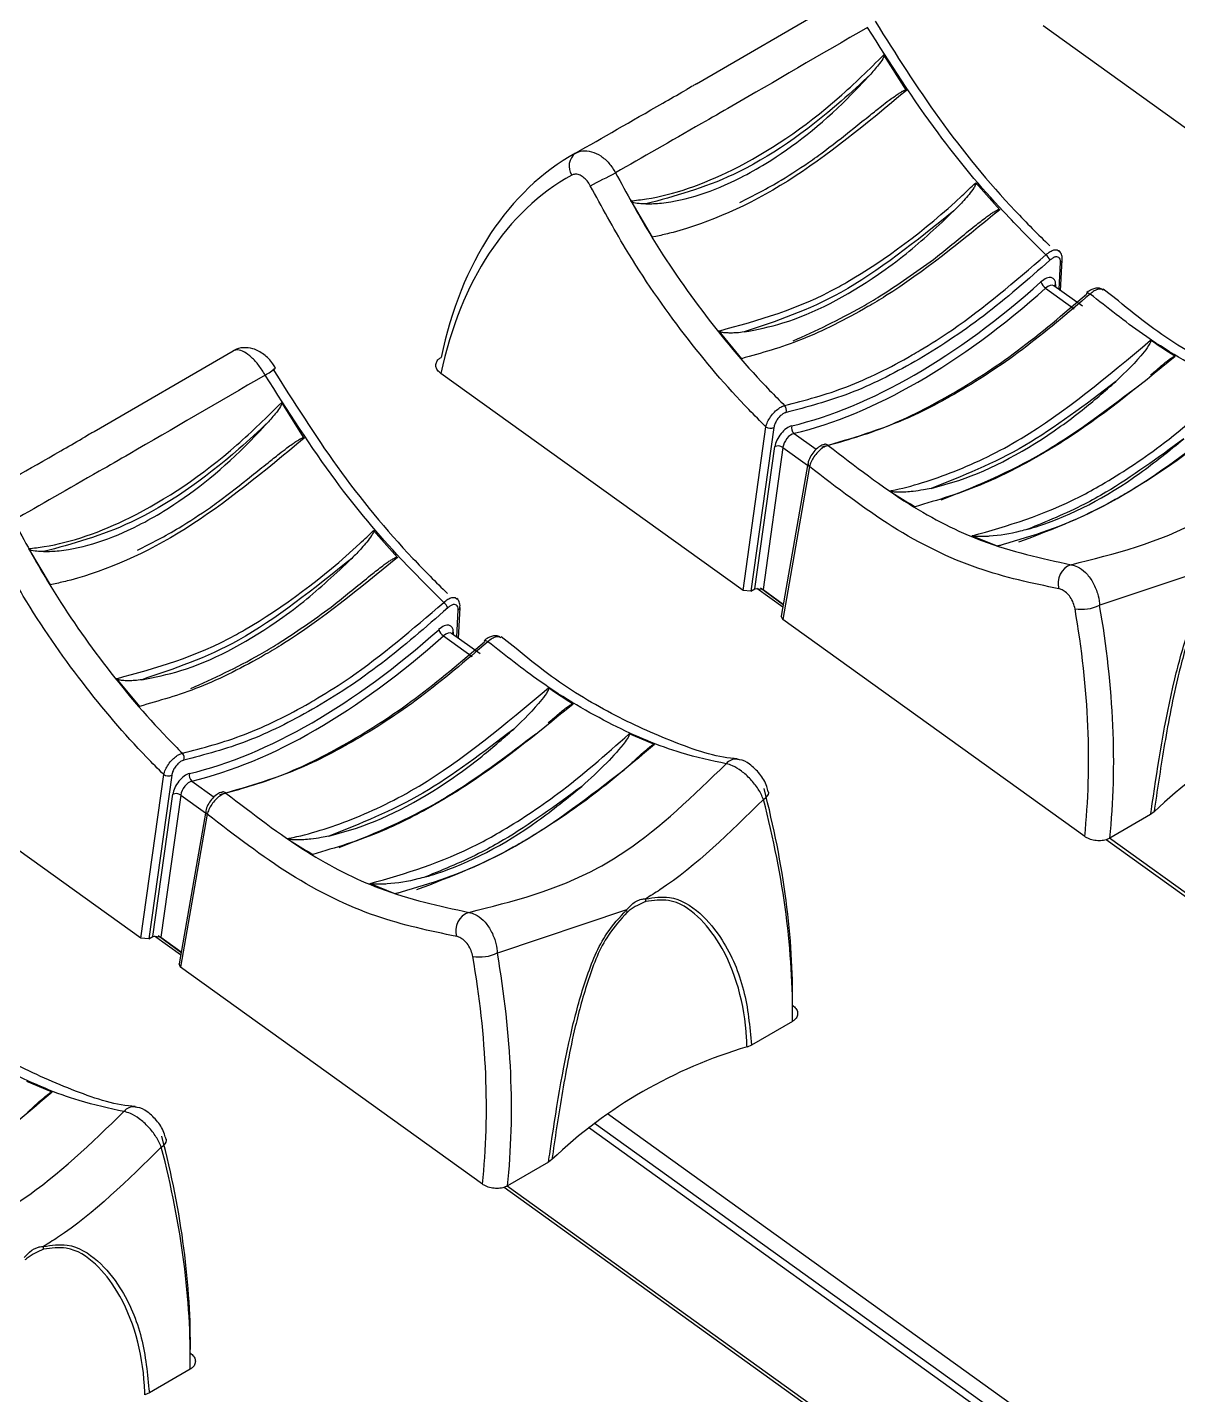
# Model space of a CAD drawing. Header units: inches. Extents: x 1.2 to 43.4, y 1.7 to 28.6.
# Drawn here: x 7.161 to 8.092, y 12.327 to 13.432 of the extents above; entities that cross this region are included whole.
import ezdxf

# ---------------------------------------------------------------- set-up
doc = ezdxf.new("R2010")
doc.units = ezdxf.units.IN
doc.header["$MEASUREMENT"] = 0

msp = doc.modelspace()

# ---------------------------------------------------------------- linework, layer by layer
for p, q in [((7.7026, 13.3866), (7.8151, 13.452)), ((8.2274, 13.258), (7.9831, 13.4336)), ((7.8725, 13.3814), (7.8543, 13.4102)), ((7.948, 13.2849), (7.9285, 13.3066)), ((7.6495, 13.292), (7.6669, 13.2627)), ((7.996, 13.2203), (7.9971, 13.2425)), ((7.9972, 13.2194), (7.9985, 13.2445)), ((7.9851, 13.2215), (8.0083, 13.2048)), ((8.0149, 13.2068), (7.9917, 13.2234)), ((7.9918, 13.2233), (7.9917, 13.2234)), ((7.993, 13.2243), (7.993, 13.2225)), ((8.0439, 13.2111), (8.0317, 13.2207)), ((7.7208, 13.1868), (7.7392, 13.1644)), ((7.2155, 13.1054), (7.328, 13.1708)), ((7.7403, 12.9768), (7.496, 13.1524)), ((7.3854, 13.1002), (7.3672, 13.129)), ((7.7403, 12.9768), (7.7589, 13.1093)), ((7.7653, 13.1087), (7.7467, 12.9763)), ((7.7816, 13.104), (7.7996, 13.0911)), ((7.75, 12.9782), (7.7661, 13.0933)), ((7.7726, 13.0927), (7.7565, 12.9778)), ((7.7726, 13.0927), (7.7926, 13.0783)), ((7.7928, 13.0796), (7.7712, 12.9561)), ((7.7941, 13.0771), (7.7725, 12.9536)), ((7.4609, 13.0037), (7.4414, 13.0254)), ((7.9258, 13.0211), (7.9464, 13.0128)), ((7.1624, 13.0108), (7.1798, 12.9815)), ((8.1332, 12.9998), (8.0288, 12.965)), ((7.7467, 12.9763), (7.7403, 12.9768)), ((7.7467, 12.9763), (7.75, 12.9782)), ((7.7565, 12.9778), (7.75, 12.9782)), ((7.7514, 12.9787), (7.7725, 12.9636)), ((7.7728, 12.9654), (7.7544, 12.9787)), ((7.7565, 12.9778), (7.7729, 12.9659)), ((7.5089, 12.9391), (7.51, 12.9613)), ((7.5101, 12.9382), (7.5114, 12.9633)), ((7.7725, 12.9536), (7.7712, 12.9561)), ((8.0167, 12.7779), (7.7725, 12.9536)), ((7.498, 12.9403), (7.5212, 12.9236)), ((7.5277, 12.9256), (7.5046, 12.9422)), ((7.5047, 12.9421), (7.5046, 12.9422)), ((7.5059, 12.9431), (7.5058, 12.9413)), ((7.5568, 12.9299), (7.5446, 12.9395)), ((7.2336, 12.9056), (7.2521, 12.8832)), ((7.2532, 12.6956), (7.0089, 12.8712)), ((7.6687, 12.8525), (7.6482, 12.8609)), ((7.2532, 12.6956), (7.2717, 12.8281)), ((7.2782, 12.8275), (7.2596, 12.6951)), ((7.2945, 12.8228), (7.3125, 12.8099)), ((7.2629, 12.697), (7.279, 12.8121)), ((7.2855, 12.8115), (7.2693, 12.6966)), ((7.2855, 12.8115), (7.3055, 12.7971)), ((7.761, 12.8141), (7.7609, 12.8144)), ((7.3057, 12.7984), (7.2841, 12.6749)), ((7.307, 12.7959), (7.2854, 12.6724)), ((8.07, 12.7957), (8.0369, 12.7766)), ((8.0728, 12.7978), (8.07, 12.7957)), ((8.0341, 12.7755), (9.1014, 12.008)), ((9.1035, 12.0093), (8.0367, 12.7765)), ((7.4386, 12.7399), (7.4593, 12.7316)), ((7.6461, 12.7186), (7.5416, 12.6837)), ((7.2596, 12.6951), (7.2629, 12.697)), ((7.2693, 12.6966), (7.2629, 12.697)), ((7.2643, 12.6975), (7.2854, 12.6824)), ((7.2857, 12.6842), (7.2673, 12.6975)), ((7.2693, 12.6966), (7.2858, 12.6847)), ((7.2596, 12.6951), (7.2532, 12.6956)), ((7.2854, 12.6724), (7.2841, 12.6749)), ((7.5296, 12.4967), (7.2854, 12.6724)), ((7.7803, 12.6284), (7.7472, 12.6093)), ((7.7472, 12.6093), (7.7436, 12.6077)), ((7.1816, 12.5713), (7.1611, 12.5797)), ((8.7065, 11.7801), (7.6306, 12.5537)), ((8.6893, 11.7701), (7.6152, 12.5425)), ((8.6948, 11.7733), (7.62, 12.5462)), ((7.2739, 12.5329), (7.2738, 12.5332)), ((7.5829, 12.5145), (7.5498, 12.4954)), ((7.5857, 12.5166), (7.5829, 12.5145)), ((7.547, 12.4943), (8.6142, 11.7268)), ((8.6164, 11.7281), (7.5495, 12.4952)), ((7.2931, 12.3472), (7.2601, 12.3281)), ((7.2601, 12.3281), (7.2565, 12.3265))]:
    msp.add_line(p, q)
at = {"flags": 128}
for points in [[(8.0184, 13.2176), (8.0185, 13.2177), (8.0188, 13.2178), (8.0192, 13.2177), (8.0198, 13.2175), (8.0204, 13.2172), (8.0211, 13.2167)], [(7.5312, 12.9364), (7.5313, 12.9365), (7.5317, 12.9366), (7.5321, 12.9365), (7.5327, 12.9363), (7.5333, 12.936), (7.534, 12.9355)], [(7.7569, 12.808), (7.7586, 12.8093), (7.7599, 12.8106), (7.7608, 12.812), (7.7611, 12.8132), (7.761, 12.8141)], [(7.2698, 12.5268), (7.2715, 12.5281), (7.2728, 12.5294), (7.2737, 12.5307), (7.274, 12.532), (7.2739, 12.5329)]]:
    msp.add_lwpolyline(points, dxfattribs=at)
for centre, radius, start, end in [((7.6127, 13.3202), 0.0131, 127.1668, 213.8883), ((7.0182, 14.4888), 1.3272, 296.8105, 297.8), ((7.9787, 13.2402), 0.0106, 21.5835, 51.6566), ((7.9959, 13.2448), 0.00263, 298.5234, 353.1202), ((7.991, 13.23), 0.0103, 199.6599, 235.2382), ((7.9946, 13.2217), 0.00302, 120.5272, 150.5291), ((8.0192, 13.217), 0.00101, 142.0905, 203.2804), ((7.3342, 13.1892), 0.0428, 297.3175, 310.9886), ((7.7697, 13.1227), 0.00575, 341.6482, 41.8132), ((7.7626, 13.1149), 0.00675, 236.3064, 293.6462), ((7.7852, 13.1084), 0.0057, 162.5359, 231.1742), ((7.7688, 13.0871), 0.00675, 56.3066, 113.6516), ((7.8069, 13.0921), 0.00314, 46.5092, 100.3875), ((7.7955, 13.0794), 0.00267, 175.7154, 239.2937), ((8.0108, 12.9829), 0.0157, 108.7588, 197.2773), ((7.4916, 12.959), 0.0106, 21.576, 51.6642), ((7.5087, 12.9636), 0.00263, 298.5256, 353.1226), ((8.0143, 12.9947), 0.033, 260.5486, 295.8397), ((7.5039, 12.9488), 0.0103, 199.6572, 235.2448), ((7.5075, 12.9405), 0.00302, 120.527, 150.5249), ((7.532, 12.9358), 0.00101, 142.0959, 203.2944), ((8.3399, 12.5175), 0.3872, 106.3816, 133.613), ((7.2826, 12.8415), 0.00575, 341.6509, 41.8188), ((7.7346, 12.8305), 0.0101, 83.9847, 141.2641), ((7.2981, 12.8272), 0.0057, 162.5411, 231.169), ((7.2755, 12.8337), 0.00675, 236.3078, 293.6448), ((7.2817, 12.8059), 0.00675, 56.3043, 113.6516), ((7.3198, 12.8109), 0.00314, 46.5172, 100.386), ((7.3084, 12.7982), 0.00267, 175.7083, 239.3098), ((7.6265, 12.7115), 0.0208, 14.6753, 20.0197), ((7.6387, 12.7267), 0.0229, 356.7383, 2.2283), ((7.5236, 12.7017), 0.0157, 108.7592, 197.2776), ((7.5272, 12.7135), 0.033, 260.5487, 295.8391), ((7.8528, 12.2363), 0.3872, 106.3816, 133.6131), ((7.2475, 12.5493), 0.0101, 83.9836, 141.2653), ((7.1514, 12.4455), 0.0231, 356.7528, 2.194)]:
    msp.add_arc(centre, radius, start, end)
for centre, major_axis, ratio, start_param, end_param in [((7.8367, 12.8982), (-0.2278, 0.4346), 0.609477, 0.015514, 0.635757), ((7.8266, 12.893), (-0.2206, 0.4222), 0.610422, 0.01635, 0.636592), ((7.9135, 13.5117), (0.2683, 0.3841), 0.513883, 3.664852, 4.283029), ((7.9833, 13.2181), (0.0079, 0.0113), 0.513883, 5.597097, 7.424621), ((7.9167, 13.5095), (0.2709, 0.3878), 0.513775, 3.664923, 4.2831), ((7.9865, 13.2158), (0.00521, 0.00757), 0.519406, 6.272431, 7.420905), ((7.7758, 13.0983), (0.0079, 0.0113), 0.513883, 0.52326, 2.350784), ((7.779, 13.0961), (0.00521, 0.00757), 0.519406, 0.519543, 2.347068), ((7.5861, 13.0598), (-0.2821, 0.5398), 0.610422, 3.882904, 4.230235), ((7.5962, 13.0651), (-0.2893, 0.5523), 0.609678, 3.882247, 4.229577), ((7.4264, 13.2305), (0.2683, 0.3841), 0.513883, 3.664852, 4.283029), ((7.4296, 13.2282), (0.2709, 0.3878), 0.513775, 3.664923, 4.2831), ((7.4961, 12.9369), (0.0079, 0.0113), 0.513883, 5.597097, 7.424621), ((7.4994, 12.9346), (0.00521, 0.00757), 0.519406, 6.272431, 7.420905), ((7.2887, 12.8171), (0.0079, 0.0113), 0.513883, 0.52326, 2.350784), ((7.2919, 12.8149), (0.00521, 0.00757), 0.519406, 0.519543, 2.347068), ((7.3419, 12.9183), (-0.3312, 0.5282), 0.54393, 3.83737, 4.1847), ((7.3521, 12.9247), (-0.324, 0.5157), 0.54313, 3.836956, 4.184286), ((7.099, 12.7786), (-0.2821, 0.5398), 0.610422, 3.882904, 4.230235), ((7.1091, 12.7839), (-0.2893, 0.5523), 0.609678, 3.882247, 4.229577), ((6.865, 12.6435), (-0.324, 0.5157), 0.54313, 3.836956, 4.184286), ((6.8548, 12.6371), (-0.3312, 0.5282), 0.54393, 3.83737, 4.1847)]:
    msp.add_ellipse(centre, major_axis=major_axis, ratio=ratio, start_param=start_param, end_param=end_param)
for points, knots in [([(7.8472, 13.4373), (7.864, 13.4106), (7.8983, 13.3562), (7.9477, 13.2961), (7.979, 13.265), (7.9884, 13.2557)], [0, 0, 0, 0, 0.402745, 0.820825, 1, 1, 1, 1]), ([(7.841, 13.4324), (7.803, 13.4103), (7.7555, 13.3826), (7.6877, 13.3436), (7.6591, 13.3273), (7.6372, 13.3148)], [0, 0, 0, 0, 0.481828, 0.603062, 1, 1, 1, 1]), ([(7.9853, 13.2485), (7.9738, 13.26), (7.9434, 13.2901), (7.8929, 13.3505), (7.8594, 13.4034), (7.841, 13.4324)], [0, 0, 0, 0, 0.215853, 0.569407, 1, 1, 1, 1]), ([(7.6495, 13.292), (7.6537, 13.2925), (7.6795, 13.2955), (7.7357, 13.315), (7.8027, 13.3597), (7.8423, 13.3984), (7.8543, 13.4102)], [0, 0, 0, 0, 0.066937, 0.41117, 0.821319, 1, 1, 1, 1]), ([(7.8543, 13.4102), (7.8543, 13.4101), (7.8544, 13.4099), (7.8543, 13.4092), (7.8534, 13.4068), (7.8498, 13.4017), (7.846, 13.3974), (7.8436, 13.3945)], [0, 0, 0, 0, 0.013155, 0.033549, 0.099388, 0.407963, 1, 1, 1, 1]), ([(7.8436, 13.3945), (7.8357, 13.3872), (7.7997, 13.3535), (7.7358, 13.3094), (7.685, 13.2958), (7.6618, 13.2896)], [0, 0, 0, 0, 0.1321519, 0.602042, 1, 1, 1, 1]), ([(7.6618, 13.2896), (7.6659, 13.2897), (7.6895, 13.2908), (7.7229, 13.3018), (7.774, 13.3305), (7.8104, 13.3591), (7.8373, 13.3879), (7.8436, 13.3945)], [0, 0, 0, 0, 0.076489, 0.432336, 0.539721, 0.893344, 1, 1, 1, 1]), ([(7.8725, 13.3814), (7.8404, 13.3547), (7.7757, 13.3012), (7.7104, 13.2734), (7.6761, 13.2646), (7.6706, 13.2635), (7.6669, 13.2627)], [0, 0, 0, 0, 0.452311, 0.909807, 0.94102, 1, 1, 1, 1]), ([(7.7026, 13.3866), (7.7017, 13.3862), (7.6997, 13.385), (7.6962, 13.383), (7.6937, 13.3815), (7.693, 13.3811)], [0, 0, 0, 0, 0.350004, 0.834642, 1, 1, 1, 1]), ([(7.7966, 13.3253), (7.7988, 13.3269), (7.8098, 13.335), (7.8253, 13.3471), (7.8417, 13.3603), (7.8513, 13.3679), (7.8578, 13.373), (7.8623, 13.3762), (7.8654, 13.3784), (7.8675, 13.3797), (7.869, 13.3806), (7.87, 13.3811), (7.8708, 13.3814), (7.8714, 13.3816), (7.8718, 13.3816), (7.8722, 13.3816), (7.8724, 13.3815), (7.8725, 13.3815), (7.8725, 13.3814), (7.8725, 13.3814)], [0, 0, 0, 0, 0.091005, 0.45554, 0.633538, 0.753181, 0.833287, 0.886893, 0.922831, 0.947015, 0.963373, 0.974518, 0.982191, 0.987543, 0.99325, 0.99559, 0.997954, 0.999545, 1, 1, 1, 1]), ([(7.6048, 13.3306), (7.6269, 13.3433), (7.6537, 13.3586), (7.6871, 13.3778), (7.693, 13.3811)], [0, 0, 0, 0, 0.824175, 1, 1, 1, 1]), ([(7.6048, 13.3306), (7.6066, 13.3314), (7.6105, 13.333), (7.6178, 13.3323), (7.6253, 13.3288), (7.6322, 13.3228), (7.6355, 13.3175), (7.6372, 13.3148)], [0, 0, 0, 0, 0.178683, 0.389456, 0.593993, 0.796184, 1, 1, 1, 1]), ([(7.7377, 13.2907), (7.7488, 13.2964), (7.7682, 13.3062), (7.7881, 13.3196), (7.7966, 13.3253)], [0, 0, 0, 0, 0.575003, 1, 1, 1, 1]), ([(7.6168, 13.3043), (7.616, 13.3056), (7.6144, 13.3083), (7.6111, 13.3114), (7.6077, 13.3133), (7.6044, 13.3139), (7.6026, 13.3132), (7.6018, 13.3129)], [0, 0, 0, 0, 0.200876, 0.401617, 0.606568, 0.819277, 1, 1, 1, 1]), ([(7.7589, 13.1093), (7.7542, 13.1139), (7.7313, 13.1368), (7.6917, 13.1834), (7.649, 13.2451), (7.6261, 13.2872), (7.6168, 13.3043)], [0, 0, 0, 0, 0.085075, 0.420489, 0.765632, 1, 1, 1, 1]), ([(7.6372, 13.3148), (7.6462, 13.2982), (7.6681, 13.258), (7.7096, 13.1979), (7.7476, 13.153), (7.7699, 13.1306), (7.774, 13.1265)], [0, 0, 0, 0, 0.23639, 0.574702, 0.922827, 1, 1, 1, 1]), ([(7.7208, 13.1868), (7.7526, 13.1955), (7.7865, 13.2048), (7.8532, 13.2428), (7.8912, 13.271), (7.9249, 13.3032), (7.9285, 13.3066)], [0, 0, 0, 0, 0.473155, 0.5038142, 0.9463701, 1, 1, 1, 1]), ([(7.9285, 13.3066), (7.9286, 13.3066), (7.9286, 13.3064), (7.9287, 13.306), (7.9283, 13.3046), (7.9253, 13.2997), (7.9193, 13.2926), (7.9136, 13.2867), (7.9109, 13.284)], [0, 0, 0, 0, 0.007118, 0.017078, 0.044407, 0.156034, 0.599107, 1, 1, 1, 1]), ([(7.6618, 13.2896), (7.6599, 13.2896), (7.6562, 13.2898), (7.6523, 13.2901), (7.65, 13.2915), (7.6497, 13.2917), (7.6496, 13.2919), (7.6495, 13.292)], [0, 0, 0, 0, 0.465911, 0.933703, 0.960487, 0.987523, 1, 1, 1, 1]), ([(7.948, 13.2849), (7.9171, 13.2596), (7.8813, 13.2303), (7.8278, 13.1984), (7.7876, 13.178), (7.7551, 13.1689), (7.7392, 13.1644)], [0, 0, 0, 0, 0.428705, 0.496172, 0.752971, 1, 1, 1, 1]), ([(7.9109, 13.284), (7.8802, 13.2594), (7.8227, 13.2133), (7.7671, 13.1947), (7.7412, 13.186)], [0, 0, 0, 0, 0.533598, 1, 1, 1, 1]), ([(7.7412, 13.186), (7.7515, 13.188), (7.7858, 13.1948), (7.8314, 13.2188), (7.878, 13.2531), (7.8981, 13.2719), (7.9109, 13.284)], [0, 0, 0, 0, 0.194223, 0.641952, 0.771291, 1, 1, 1, 1]), ([(7.8944, 13.2446), (7.8966, 13.2464), (7.9076, 13.2552), (7.9217, 13.267), (7.9351, 13.2775), (7.9401, 13.2811), (7.9425, 13.2827), (7.9441, 13.2837), (7.9453, 13.2843), (7.9461, 13.2847), (7.9468, 13.285), (7.9473, 13.2851), (7.9477, 13.2851), (7.9479, 13.285), (7.948, 13.2849), (7.948, 13.2849)], [0, 0, 0, 0, 0.129538, 0.648394, 0.820157, 0.877623, 0.916415, 0.942711, 0.960629, 0.972933, 0.981482, 0.990422, 0.994076, 0.997775, 1, 1, 1, 1]), ([(7.774, 13.1265), (7.7905, 13.1308), (7.8237, 13.1395), (7.8614, 13.1582), (7.89, 13.175), (7.9264, 13.1979), (7.9602, 13.2269), (7.9853, 13.2485)], [0, 0, 0, 0, 0.248411, 0.496821, 0.527006, 0.647844, 1, 1, 1, 1]), ([(7.9853, 13.2485), (7.9865, 13.2494), (7.9887, 13.2513), (7.9919, 13.2525), (7.9945, 13.2527), (7.9955, 13.2519), (7.9959, 13.2515)], [0, 0, 0, 0, 0.2671691, 0.5342238, 0.8009543, 1, 1, 1, 1]), ([(7.9984, 13.2445), (7.9984, 13.2447), (7.9987, 13.2462), (7.998, 13.2487), (7.9969, 13.251), (7.996, 13.2516), (7.9959, 13.2516)], [0, 0, 0, 0, 0.065468, 0.570663, 0.989145, 1, 1, 1, 1]), ([(7.9959, 13.2515), (7.9961, 13.2514), (7.9963, 13.2513), (7.9964, 13.251), (7.9964, 13.2509)], [0, 0, 0, 0, 0.725078, 1, 1, 1, 1]), ([(7.9886, 13.2441), (7.9708, 13.2285), (7.9347, 13.1969), (7.8799, 13.1611), (7.8256, 13.134), (7.7921, 13.1253), (7.7751, 13.1209)], [0, 0, 0, 0, 0.247956, 0.503297, 0.748099, 1, 1, 1, 1]), ([(7.7808, 13.1788), (7.7992, 13.1872), (7.8224, 13.1977), (7.8606, 13.2207), (7.8799, 13.2344), (7.8944, 13.2446)], [0, 0, 0, 0, 0.499887, 0.626784, 1, 1, 1, 1]), ([(7.9971, 13.2425), (7.9971, 13.243), (7.9971, 13.2443), (7.9964, 13.2458), (7.9951, 13.2468), (7.9931, 13.2469), (7.9909, 13.246), (7.9894, 13.2447), (7.9886, 13.2441)], [0, 0, 0, 0, 0.108563, 0.292197, 0.471511, 0.647888, 0.823948, 1, 1, 1, 1]), ([(7.8041, 13.093), (7.8205, 13.0975), (7.8536, 13.1066), (7.9071, 13.1335), (7.9628, 13.1693), (7.9996, 13.2007), (8.0182, 13.2166)], [0, 0, 0, 0, 0.243757, 0.494258, 0.743516, 1, 1, 1, 1]), ([(8.0211, 13.2167), (8.0029, 13.2012), (7.9665, 13.1701), (7.9273, 13.1448), (7.8984, 13.1285), (7.8631, 13.1101), (7.8321, 13.1011), (7.8091, 13.0943)], [0, 0, 0, 0, 0.252922, 0.505843, 0.535964, 0.656537, 1, 1, 1, 1]), ([(8.0316, 13.2199), (8.0315, 13.2199), (8.0308, 13.2208), (8.0286, 13.2215), (8.0255, 13.2216), (8.0221, 13.2204), (8.0197, 13.219), (8.0184, 13.2177), (8.0184, 13.2176)], [0, 0, 0, 0, 0.020737, 0.241938, 0.44471, 0.678763, 0.982536, 1, 1, 1, 1]), ([(8.0313, 13.2201), (8.0306, 13.2204), (8.0292, 13.221), (8.0262, 13.2202), (8.0233, 13.2186), (8.0216, 13.2172), (8.0211, 13.2167)], [0, 0, 0, 0, 0.272879, 0.566379, 0.859061, 1, 1, 1, 1]), ([(8.2139, 13.118), (8.2018, 13.1205), (8.1721, 13.1269), (8.1215, 13.1482), (8.0686, 13.1792), (8.0351, 13.2056), (8.0211, 13.2167)], [0, 0, 0, 0, 0.196948, 0.486122, 0.783685, 1, 1, 1, 1]), ([(8.2228, 13.1219), (8.222, 13.122), (8.2061, 13.1231), (8.1718, 13.1346), (8.1212, 13.1574), (8.078, 13.1833), (8.0524, 13.2042), (8.0439, 13.2111)], [0, 0, 0, 0, 0.016398, 0.30019, 0.579936, 0.861127, 1, 1, 1, 1]), ([(7.7412, 13.186), (7.7392, 13.1857), (7.7357, 13.1853), (7.7312, 13.1851), (7.7279, 13.1852), (7.7257, 13.1853), (7.7241, 13.1855), (7.7231, 13.1857), (7.7223, 13.186), (7.7217, 13.1862), (7.7213, 13.1864), (7.721, 13.1866), (7.7208, 13.1867), (7.7208, 13.1868), (7.7208, 13.1868)], [0, 0, 0, 0, 0.298505, 0.528194, 0.683025, 0.787322, 0.857599, 0.905033, 0.937181, 0.959118, 0.981433, 0.990201, 0.996887, 1, 1, 1, 1]), ([(7.3538, 13.1512), (7.3522, 13.1539), (7.3488, 13.1592), (7.3428, 13.1657), (7.3369, 13.1701), (7.3316, 13.172), (7.3291, 13.1712), (7.328, 13.1708)], [0, 0, 0, 0, 0.203816, 0.406007, 0.610544, 0.821317, 1, 1, 1, 1]), ([(7.3621, 13.1568), (7.3614, 13.158), (7.3591, 13.1623), (7.3529, 13.1682), (7.3446, 13.1728), (7.3363, 13.1736), (7.3306, 13.1727), (7.3284, 13.1709), (7.3281, 13.1707)], [0, 0, 0, 0, 0.093418, 0.344977, 0.591035, 0.791071, 0.975801, 1, 1, 1, 1]), ([(7.8589, 13.0574), (7.8594, 13.0575), (7.8763, 13.0609), (7.9112, 13.0718), (7.9821, 13.1058), (8.0351, 13.1501), (8.07, 13.1793)], [0, 0, 0, 0, 0.007573, 0.255601, 0.510615, 1, 1, 1, 1]), ([(8.07, 13.1793), (8.0701, 13.1793), (8.0702, 13.1792), (8.0702, 13.1789), (8.0701, 13.1781), (8.0685, 13.1749), (8.0599, 13.1633), (8.0499, 13.1537), (8.0419, 13.146)], [0, 0, 0, 0, 0.004434, 0.010174, 0.021006, 0.068062, 0.253997, 1, 1, 1, 1]), ([(8.09, 13.1663), (8.0896, 13.1665), (8.0836, 13.1703), (8.0769, 13.1746), (8.0707, 13.1789), (8.07, 13.1793)], [0, 0, 0, 0, 0.066272, 0.901769, 1, 1, 1, 1]), ([(7.496, 13.1524), (7.495, 13.1533), (7.4929, 13.155), (7.4917, 13.1582), (7.492, 13.1613), (7.4936, 13.1638), (7.4954, 13.165), (7.4961, 13.1655)], [0, 0, 0, 0, 0.214829, 0.429686, 0.64421, 0.858614, 1, 1, 1, 1]), ([(8.09, 13.1663), (8.0595, 13.1414), (8.0228, 13.1114), (7.9713, 13.0808), (7.9303, 13.0595), (7.8979, 13.0501), (7.8795, 13.0447)], [0, 0, 0, 0, 0.420318, 0.505078, 0.717723, 1, 1, 1, 1]), ([(8.0698, 13.151), (8.0711, 13.1521), (8.074, 13.1547), (8.0781, 13.1582), (8.0817, 13.1612), (8.0842, 13.1631), (8.086, 13.1644), (8.0872, 13.1652), (8.0881, 13.1657), (8.0888, 13.1661), (8.0893, 13.1663), (8.0897, 13.1663), (8.0899, 13.1663), (8.09, 13.1663), (8.09, 13.1663)], [0, 0, 0, 0, 0.206334, 0.462951, 0.636174, 0.75326, 0.832579, 0.886512, 0.923418, 0.948913, 0.975529, 0.986143, 0.994939, 1, 1, 1, 1]), ([(7.3538, 13.1512), (7.3159, 13.1291), (7.2684, 13.1014), (7.2006, 13.0624), (7.172, 13.0461), (7.1501, 13.0336)], [0, 0, 0, 0, 0.481828, 0.603063, 1, 1, 1, 1]), ([(7.4982, 12.9673), (7.4867, 12.9788), (7.4563, 13.0089), (7.4058, 13.0693), (7.3722, 13.1222), (7.3538, 13.1512)], [0, 0, 0, 0, 0.215853, 0.569407, 1, 1, 1, 1]), ([(7.3601, 13.1561), (7.3769, 13.1294), (7.4112, 13.0749), (7.4606, 13.0149), (7.4919, 12.9838), (7.5013, 12.9745)], [0, 0, 0, 0, 0.4027448, 0.8208253, 1, 1, 1, 1]), ([(8.0419, 13.146), (8.0173, 13.1272), (7.9669, 13.0888), (7.9176, 13.0694), (7.8924, 13.0595)], [0, 0, 0, 0, 0.4879733, 1, 1, 1, 1]), ([(7.8924, 13.0595), (7.8998, 13.0615), (7.9333, 13.0704), (7.9756, 13.0934), (8.0181, 13.1251), (8.0329, 13.1381), (8.0419, 13.146)], [0, 0, 0, 0, 0.156721, 0.702167, 0.818098, 1, 1, 1, 1]), ([(7.9007, 13.0502), (7.9259, 13.0603), (7.9569, 13.0727), (8.0107, 13.1051), (8.0384, 13.126), (8.0599, 13.1423)], [0, 0, 0, 0, 0.491015, 0.6052051, 1, 1, 1, 1]), ([(7.9258, 13.0211), (7.9545, 13.0293), (7.9887, 13.0392), (8.0402, 13.0679), (8.0816, 13.0947), (8.1162, 13.1253), (8.1353, 13.1421)], [0, 0, 0, 0, 0.422733, 0.503535, 0.726272, 1, 1, 1, 1]), ([(7.1624, 13.0108), (7.1666, 13.0113), (7.1924, 13.0143), (7.2486, 13.0338), (7.3156, 13.0785), (7.3552, 13.1172), (7.3672, 13.129)], [0, 0, 0, 0, 0.066937, 0.411168, 0.821319, 1, 1, 1, 1]), ([(7.3672, 13.129), (7.3672, 13.1289), (7.3673, 13.1287), (7.3672, 13.128), (7.3663, 13.1256), (7.3627, 13.1205), (7.3589, 13.1162), (7.3564, 13.1133)], [0, 0, 0, 0, 0.013157, 0.033551, 0.09939, 0.407965, 1, 1, 1, 1]), ([(8.1558, 13.1337), (8.1384, 13.1189), (8.1036, 13.0892), (8.0662, 13.0647), (8.0381, 13.0485), (8.0017, 13.029), (7.9701, 13.0197), (7.9464, 13.0128)], [0, 0, 0, 0, 0.242689, 0.485374, 0.515758, 0.637393, 1, 1, 1, 1]), ([(7.7589, 13.1093), (7.7592, 13.1106), (7.76, 13.1132), (7.7625, 13.1175), (7.7657, 13.1214), (7.7692, 13.1244), (7.772, 13.126), (7.7735, 13.1264), (7.774, 13.1265)], [0, 0, 0, 0, 0.186973, 0.374501, 0.560679, 0.743148, 0.921863, 1, 1, 1, 1]), ([(7.7751, 13.1209), (7.7748, 13.1208), (7.7738, 13.1205), (7.7719, 13.1194), (7.7695, 13.1173), (7.7675, 13.1146), (7.7659, 13.1115), (7.7655, 13.1096), (7.7653, 13.1087)], [0, 0, 0, 0, 0.077737, 0.255442, 0.437183, 0.623379, 0.811728, 1, 1, 1, 1]), ([(8.0057, 12.9978), (8.041, 13.0066), (8.0839, 13.0174), (8.1542, 13.0602), (8.1873, 13.0923), (8.2139, 13.118)], [0, 0, 0, 0, 0.482262, 0.585619, 1, 1, 1, 1]), ([(7.3564, 13.1133), (7.3485, 13.1059), (7.3126, 13.0723), (7.2487, 13.0282), (7.1979, 13.0146), (7.1746, 13.0084)], [0, 0, 0, 0, 0.132151, 0.602043, 1, 1, 1, 1]), ([(7.1746, 13.0084), (7.1788, 13.0085), (7.2024, 13.0096), (7.2358, 13.0206), (7.2869, 13.0493), (7.3233, 13.0779), (7.3502, 13.1067), (7.3564, 13.1133)], [0, 0, 0, 0, 0.076488, 0.432336, 0.539721, 0.893345, 1, 1, 1, 1]), ([(7.2155, 13.1054), (7.2146, 13.105), (7.2126, 13.1038), (7.2091, 13.1018), (7.2065, 13.1003), (7.2059, 13.0999)], [0, 0, 0, 0, 0.349979, 0.834673, 1, 1, 1, 1]), ([(7.9635, 13.0162), (7.9914, 13.0268), (8.0455, 13.0473), (8.1034, 13.0918), (8.1313, 13.1132)], [0, 0, 0, 0, 0.517847, 1, 1, 1, 1]), ([(7.1177, 13.0494), (7.1398, 13.0621), (7.1666, 13.0774), (7.2, 13.0965), (7.2059, 13.0999)], [0, 0, 0, 0, 0.824174, 1, 1, 1, 1]), ([(7.3854, 13.1002), (7.3533, 13.0735), (7.2886, 13.02), (7.2233, 12.9922), (7.189, 12.9834), (7.1834, 12.9823), (7.1798, 12.9815)], [0, 0, 0, 0, 0.45231, 0.909806, 0.941019, 1, 1, 1, 1]), ([(7.3095, 13.0441), (7.3117, 13.0457), (7.3227, 13.0538), (7.3382, 13.0659), (7.3546, 13.0791), (7.3642, 13.0867), (7.3707, 13.0918), (7.3752, 13.095), (7.3783, 13.0972), (7.3804, 13.0985), (7.3819, 13.0994), (7.3829, 13.0999), (7.3837, 13.1002), (7.3843, 13.1004), (7.3847, 13.1004), (7.385, 13.1004), (7.3853, 13.1003), (7.3854, 13.1002), (7.3854, 13.1002), (7.3854, 13.1002)], [0, 0, 0, 0, 0.0910028, 0.4555381, 0.6335366, 0.753183, 0.8332891, 0.8868924, 0.9228303, 0.9470144, 0.9633721, 0.9745197, 0.9821908, 0.9875424, 0.9932515, 0.9955902, 0.997954, 0.999545, 1, 1, 1, 1]), ([(7.8064, 13.0949), (7.8059, 13.0949), (7.8042, 13.0947), (7.8012, 13.0928), (7.7974, 13.0894), (7.7945, 13.0847), (7.7929, 13.0813), (7.7929, 13.0797), (7.7929, 13.0796)], [0, 0, 0, 0, 0.074051, 0.270465, 0.511235, 0.746669, 0.985226, 1, 1, 1, 1]), ([(7.8091, 13.0943), (7.808, 13.094), (7.8059, 13.0932), (7.8024, 13.0906), (7.799, 13.0871), (7.7963, 13.0831), (7.7947, 13.0796), (7.7943, 13.0777), (7.7941, 13.0771)], [0, 0, 0, 0, 0.181491, 0.362964, 0.544428, 0.726206, 0.9085, 1, 1, 1, 1]), ([(7.8091, 13.0943), (7.8308, 13.0776), (7.8717, 13.046), (7.9387, 13.0122), (7.9817, 13.003), (8.0057, 12.9978)], [0, 0, 0, 0, 0.33474, 0.629276, 1, 1, 1, 1]), ([(7.9707, 13.0265), (7.9736, 13.0274), (8.0027, 13.0362), (8.0461, 13.0583), (8.0851, 13.0901), (8.097, 13.0997)], [0, 0, 0, 0, 0.073059, 0.718365, 1, 1, 1, 1]), ([(8.097, 13.0997), (8.0759, 13.0842), (8.049, 13.0645), (8.0067, 13.0412), (7.9859, 13.0327), (7.9707, 13.0265)], [0, 0, 0, 0, 0.497031, 0.634013, 1, 1, 1, 1]), ([(7.9958, 12.9783), (7.9741, 12.9828), (7.93, 12.9919), (7.8611, 13.0255), (7.8163, 13.06), (7.7941, 13.0771)], [0, 0, 0, 0, 0.327408, 0.667083, 1, 1, 1, 1]), ([(7.8924, 13.0595), (7.8904, 13.0591), (7.8856, 13.0581), (7.8788, 13.0571), (7.8728, 13.0565), (7.8686, 13.0564), (7.8657, 13.0564), (7.8637, 13.0565), (7.8623, 13.0566), (7.8613, 13.0568), (7.8605, 13.0569), (7.8599, 13.057), (7.8594, 13.0571), (7.8592, 13.0572), (7.859, 13.0573), (7.8589, 13.0574), (7.8589, 13.0574)], [0, 0, 0, 0, 0.190857, 0.453324, 0.63018, 0.749416, 0.829911, 0.884362, 0.921322, 0.946536, 0.963871, 0.980079, 0.988488, 0.994462, 0.998622, 1, 1, 1, 1]), ([(7.8589, 13.0574), (7.8595, 13.057), (7.8658, 13.0529), (7.8726, 13.0487), (7.8789, 13.045), (7.8795, 13.0447)], [0, 0, 0, 0, 0.0825144, 0.9206312, 1, 1, 1, 1]), ([(7.2506, 13.0095), (7.2617, 13.0152), (7.2811, 13.025), (7.301, 13.0384), (7.3095, 13.0441)], [0, 0, 0, 0, 0.575004, 1, 1, 1, 1]), ([(7.1501, 13.0336), (7.1591, 13.017), (7.181, 12.9768), (7.2225, 12.9167), (7.2605, 12.8718), (7.2828, 12.8494), (7.2868, 12.8453)], [0, 0, 0, 0, 0.23639, 0.574702, 0.922827, 1, 1, 1, 1]), ([(7.2717, 12.8281), (7.2671, 12.8327), (7.2442, 12.8556), (7.2046, 12.9022), (7.1618, 12.9639), (7.139, 13.006), (7.1297, 13.0231)], [0, 0, 0, 0, 0.085075, 0.420489, 0.765632, 1, 1, 1, 1]), ([(7.2336, 12.9056), (7.2655, 12.9143), (7.2994, 12.9236), (7.3661, 12.9616), (7.404, 12.9898), (7.4378, 13.0219), (7.4414, 13.0254)], [0, 0, 0, 0, 0.473156, 0.503815, 0.946371, 1, 1, 1, 1]), ([(7.4414, 13.0254), (7.4414, 13.0254), (7.4415, 13.0252), (7.4416, 13.0248), (7.4412, 13.0234), (7.4382, 13.0185), (7.4322, 13.0114), (7.4265, 13.0055), (7.4238, 13.0028)], [0, 0, 0, 0, 0.007118, 0.017078, 0.044407, 0.156034, 0.599107, 1, 1, 1, 1]), ([(7.9707, 13.0265), (7.9686, 13.026), (7.9583, 13.0231), (7.9468, 13.0211), (7.9359, 13.0206), (7.9329, 13.0205), (7.9308, 13.0205), (7.9293, 13.0206), (7.9283, 13.0207), (7.9275, 13.0207), (7.9269, 13.0208), (7.9265, 13.0209), (7.9261, 13.021), (7.9259, 13.021), (7.9258, 13.021), (7.9258, 13.0211)], [0, 0, 0, 0, 0.143508, 0.71843, 0.808886, 0.869837, 0.911031, 0.938985, 0.958063, 0.971191, 0.980341, 0.990103, 0.994047, 0.998029, 1, 1, 1, 1]), ([(7.1746, 13.0084), (7.1728, 13.0084), (7.1691, 13.0086), (7.1652, 13.0089), (7.1629, 13.0103), (7.1626, 13.0105), (7.1625, 13.0107), (7.1624, 13.0108)], [0, 0, 0, 0, 0.465916, 0.933713, 0.960496, 0.987526, 1, 1, 1, 1]), ([(7.9464, 13.0128), (7.9464, 13.0128), (7.9463, 13.0128), (7.9462, 13.0129), (7.9464, 13.0132), (7.9473, 13.0134), (7.9484, 13.0136), (7.9488, 13.0136)], [0, 0, 0, 0, 0.030357, 0.072775, 0.186496, 0.640537, 1, 1, 1, 1]), ([(7.4609, 13.0037), (7.43, 12.9784), (7.3942, 12.9491), (7.3407, 12.9172), (7.3005, 12.8968), (7.268, 12.8877), (7.2521, 12.8832)], [0, 0, 0, 0, 0.428704, 0.496171, 0.75297, 1, 1, 1, 1]), ([(7.4238, 13.0028), (7.3931, 12.9782), (7.3356, 12.9321), (7.28, 12.9135), (7.254, 12.9048)], [0, 0, 0, 0, 0.533599, 1, 1, 1, 1]), ([(7.254, 12.9048), (7.2644, 12.9068), (7.2987, 12.9136), (7.3442, 12.9376), (7.3908, 12.9719), (7.4109, 12.9907), (7.4238, 13.0028)], [0, 0, 0, 0, 0.194224, 0.641952, 0.77129, 1, 1, 1, 1]), ([(7.4073, 12.9634), (7.4094, 12.9652), (7.4204, 12.974), (7.4346, 12.9857), (7.448, 12.9963), (7.453, 12.9999), (7.4554, 13.0015), (7.457, 13.0025), (7.4582, 13.0031), (7.459, 13.0035), (7.4597, 13.0038), (7.4602, 13.0039), (7.4606, 13.0039), (7.4608, 13.0038), (7.4609, 13.0037), (7.4609, 13.0037)], [0, 0, 0, 0, 0.129544, 0.648399, 0.820162, 0.877623, 0.916418, 0.942711, 0.960629, 0.972936, 0.981482, 0.990422, 0.994076, 0.997775, 1, 1, 1, 1]), ([(8.0057, 12.9978), (8.0074, 12.9974), (8.0114, 12.9964), (8.0175, 12.9918), (8.0233, 12.9842), (8.0271, 12.9753), (8.0285, 12.9687), (8.0287, 12.9654), (8.0288, 12.965)], [0, 0, 0, 0, 0.1553925, 0.3619953, 0.5741258, 0.7873465, 0.9680247, 1, 1, 1, 1]), ([(8.07, 12.7957), (8.0705, 12.7986), (8.0755, 12.8323), (8.083, 12.8829), (8.0997, 12.944), (8.1136, 12.9786), (8.1276, 12.9938), (8.1332, 12.9998)], [0, 0, 0, 0, 0.0470441, 0.5305503, 0.7069305, 0.8833648, 1, 1, 1, 1]), ([(8.1338, 12.9979), (8.1284, 12.9921), (8.1148, 12.9772), (8.1015, 12.9432), (8.0896, 12.899), (8.0803, 12.8487), (8.0753, 12.8148), (8.0728, 12.7978)], [0, 0, 0, 0, 0.1147473, 0.2900474, 0.4666062, 0.7329399, 1, 1, 1, 1]), ([(8.0089, 12.9621), (8.0085, 12.9637), (8.0077, 12.9669), (8.0052, 12.9716), (8.002, 12.9753), (7.9986, 12.9776), (7.9966, 12.9781), (7.9958, 12.9783)], [0, 0, 0, 0, 0.214995, 0.430074, 0.642164, 0.846816, 1, 1, 1, 1]), ([(7.2868, 12.8453), (7.3034, 12.8496), (7.3366, 12.8583), (7.3743, 12.877), (7.4029, 12.8938), (7.4393, 12.9167), (7.4731, 12.9457), (7.4982, 12.9673)], [0, 0, 0, 0, 0.248411, 0.496822, 0.527007, 0.647844, 1, 1, 1, 1]), ([(7.5015, 12.9629), (7.4837, 12.9473), (7.4476, 12.9157), (7.3927, 12.8799), (7.3385, 12.8528), (7.305, 12.8441), (7.288, 12.8397)], [0, 0, 0, 0, 0.247956, 0.503298, 0.748099, 1, 1, 1, 1]), ([(7.2936, 12.8976), (7.3121, 12.906), (7.3353, 12.9165), (7.3735, 12.9394), (7.3928, 12.9532), (7.4073, 12.9634)], [0, 0, 0, 0, 0.49989, 0.626787, 1, 1, 1, 1]), ([(7.4982, 12.9673), (7.4993, 12.9682), (7.5016, 12.9701), (7.5048, 12.9713), (7.5074, 12.9715), (7.5083, 12.9707), (7.5088, 12.9703)], [0, 0, 0, 0, 0.2671691, 0.5342238, 0.8009543, 1, 1, 1, 1]), ([(7.51, 12.9613), (7.51, 12.9618), (7.51, 12.9631), (7.5093, 12.9646), (7.5079, 12.9656), (7.506, 12.9656), (7.5038, 12.9648), (7.5023, 12.9635), (7.5015, 12.9629)], [0, 0, 0, 0, 0.108565, 0.292198, 0.471512, 0.647889, 0.823948, 1, 1, 1, 1]), ([(7.5113, 12.9633), (7.5113, 12.9635), (7.5116, 12.965), (7.5109, 12.9674), (7.5098, 12.9698), (7.5089, 12.9704), (7.5088, 12.9704)], [0, 0, 0, 0, 0.065463, 0.57066, 0.989145, 1, 1, 1, 1]), ([(7.5088, 12.9703), (7.509, 12.9702), (7.5092, 12.9701), (7.5093, 12.9698), (7.5093, 12.9697)], [0, 0, 0, 0, 0.725033, 1, 1, 1, 1]), ([(7.5445, 12.9387), (7.5444, 12.9387), (7.5437, 12.9396), (7.5415, 12.9403), (7.5384, 12.9404), (7.535, 12.9392), (7.5325, 12.9378), (7.5313, 12.9365), (7.5313, 12.9364)], [0, 0, 0, 0, 0.020737, 0.241937, 0.444695, 0.678763, 0.982536, 1, 1, 1, 1]), ([(7.5442, 12.9389), (7.5435, 12.9392), (7.5421, 12.9398), (7.5391, 12.939), (7.5362, 12.9374), (7.5345, 12.936), (7.534, 12.9355)], [0, 0, 0, 0, 0.272879, 0.566363, 0.859061, 1, 1, 1, 1]), ([(7.317, 12.8118), (7.3334, 12.8163), (7.3664, 12.8254), (7.42, 12.8523), (7.4757, 12.8881), (7.5125, 12.9195), (7.5311, 12.9354)], [0, 0, 0, 0, 0.243758, 0.494259, 0.743515, 1, 1, 1, 1]), ([(7.534, 12.9355), (7.5158, 12.92), (7.4794, 12.8889), (7.4402, 12.8636), (7.4113, 12.8473), (7.376, 12.8289), (7.345, 12.8198), (7.322, 12.8131)], [0, 0, 0, 0, 0.252922, 0.505845, 0.535964, 0.656537, 1, 1, 1, 1]), ([(7.7268, 12.8368), (7.7147, 12.8393), (7.685, 12.8457), (7.6344, 12.867), (7.5815, 12.898), (7.548, 12.9244), (7.534, 12.9355)], [0, 0, 0, 0, 0.196948, 0.486122, 0.783685, 1, 1, 1, 1]), ([(7.7357, 12.8407), (7.7348, 12.8408), (7.719, 12.8419), (7.6847, 12.8534), (7.6341, 12.8762), (7.5908, 12.9021), (7.5653, 12.923), (7.5568, 12.9299)], [0, 0, 0, 0, 0.0163985, 0.3001895, 0.5799358, 0.8611266, 1, 1, 1, 1]), ([(7.254, 12.9048), (7.2521, 12.9045), (7.2486, 12.9041), (7.2441, 12.9039), (7.2408, 12.9039), (7.2386, 12.9041), (7.237, 12.9043), (7.2359, 12.9045), (7.2352, 12.9047), (7.2346, 12.905), (7.2342, 12.9051), (7.2339, 12.9053), (7.2337, 12.9055), (7.2337, 12.9056), (7.2336, 12.9056)], [0, 0, 0, 0, 0.29852, 0.528193, 0.683024, 0.78732, 0.857598, 0.905039, 0.93718, 0.959123, 0.981432, 0.990201, 0.996887, 1, 1, 1, 1]), ([(7.3718, 12.7762), (7.3723, 12.7763), (7.3892, 12.7797), (7.4241, 12.7906), (7.495, 12.8246), (7.548, 12.8689), (7.5829, 12.8981)], [0, 0, 0, 0, 0.007573, 0.255601, 0.510614, 1, 1, 1, 1]), ([(7.5829, 12.8981), (7.5829, 12.8981), (7.583, 12.898), (7.5831, 12.8977), (7.583, 12.8968), (7.5814, 12.8937), (7.5727, 12.8821), (7.5628, 12.8725), (7.5548, 12.8648)], [0, 0, 0, 0, 0.004435, 0.010172, 0.021005, 0.06806, 0.254, 1, 1, 1, 1]), ([(7.6029, 12.8851), (7.6025, 12.8853), (7.5964, 12.8891), (7.5898, 12.8934), (7.5836, 12.8976), (7.5829, 12.8981)], [0, 0, 0, 0, 0.066272, 0.901769, 1, 1, 1, 1]), ([(7.6029, 12.8851), (7.5724, 12.8601), (7.5356, 12.8302), (7.4842, 12.7996), (7.4432, 12.7783), (7.4108, 12.7689), (7.3924, 12.7635)], [0, 0, 0, 0, 0.4203185, 0.5050783, 0.7177236, 1, 1, 1, 1]), ([(7.5826, 12.8698), (7.5839, 12.8709), (7.5869, 12.8735), (7.591, 12.877), (7.5946, 12.88), (7.5971, 12.8819), (7.5989, 12.8832), (7.6001, 12.884), (7.601, 12.8845), (7.6017, 12.8849), (7.6022, 12.8851), (7.6026, 12.8851), (7.6028, 12.8851), (7.6029, 12.8851), (7.6029, 12.8851)], [0, 0, 0, 0, 0.206333, 0.462948, 0.63617, 0.753254, 0.832573, 0.886505, 0.923411, 0.948906, 0.975529, 0.986143, 0.994939, 1, 1, 1, 1]), ([(7.5548, 12.8648), (7.5302, 12.846), (7.4798, 12.8076), (7.4305, 12.7882), (7.4053, 12.7783)], [0, 0, 0, 0, 0.487975, 1, 1, 1, 1]), ([(7.4053, 12.7783), (7.4127, 12.7803), (7.4461, 12.7892), (7.4885, 12.8122), (7.531, 12.8439), (7.5457, 12.8569), (7.5548, 12.8648)], [0, 0, 0, 0, 0.15672, 0.702166, 0.818098, 1, 1, 1, 1]), ([(7.4136, 12.769), (7.4388, 12.7791), (7.4698, 12.7915), (7.5236, 12.8239), (7.5513, 12.8448), (7.5728, 12.8611)], [0, 0, 0, 0, 0.491016, 0.605205, 1, 1, 1, 1]), ([(7.4386, 12.7399), (7.4674, 12.7481), (7.5015, 12.758), (7.5531, 12.7867), (7.5945, 12.8135), (7.6291, 12.8441), (7.6482, 12.8609)], [0, 0, 0, 0, 0.422733, 0.503536, 0.726271, 1, 1, 1, 1]), ([(7.6687, 12.8525), (7.6513, 12.8377), (7.6165, 12.808), (7.5791, 12.7835), (7.551, 12.7673), (7.5146, 12.7478), (7.483, 12.7385), (7.4593, 12.7316)], [0, 0, 0, 0, 0.2426878, 0.4853753, 0.5157568, 0.6373924, 1, 1, 1, 1]), ([(7.6482, 12.8609), (7.6483, 12.8609), (7.6483, 12.8608), (7.6484, 12.8606), (7.6484, 12.8601), (7.6475, 12.858), (7.6418, 12.85), (7.6291, 12.8359), (7.6167, 12.8247), (7.6099, 12.8185)], [0, 0, 0, 0, 0.003009, 0.006717, 0.013211, 0.034269, 0.132434, 0.522427, 1, 1, 1, 1]), ([(7.6487, 12.8361), (7.6494, 12.8367), (7.6519, 12.839), (7.6557, 12.8425), (7.6597, 12.8461), (7.6625, 12.8484), (7.6644, 12.85), (7.6658, 12.851), (7.6667, 12.8517), (7.6675, 12.8521), (7.668, 12.8524), (7.6684, 12.8525), (7.6686, 12.8525), (7.6687, 12.8525), (7.6687, 12.8525)], [0, 0, 0, 0, 0.110126, 0.400742, 0.596757, 0.728885, 0.818, 0.878205, 0.919025, 0.946913, 0.974729, 0.985957, 0.995005, 1, 1, 1, 1]), ([(7.2717, 12.8281), (7.2721, 12.8294), (7.2729, 12.832), (7.2754, 12.8363), (7.2786, 12.8402), (7.2821, 12.8432), (7.2849, 12.8448), (7.2864, 12.8452), (7.2868, 12.8453)], [0, 0, 0, 0, 0.186975, 0.374505, 0.560685, 0.743156, 0.921872, 1, 1, 1, 1]), ([(7.288, 12.8397), (7.2877, 12.8396), (7.2867, 12.8393), (7.2848, 12.8382), (7.2824, 12.8361), (7.2804, 12.8334), (7.2788, 12.8303), (7.2784, 12.8284), (7.2782, 12.8275)], [0, 0, 0, 0, 0.077736, 0.255454, 0.437192, 0.623376, 0.81173, 1, 1, 1, 1]), ([(7.7607, 12.814), (7.7604, 12.8155), (7.7592, 12.8206), (7.7541, 12.829), (7.7464, 12.8363), (7.7399, 12.84), (7.7363, 12.8402), (7.7358, 12.8402)], [0, 0, 0, 0, 0.12272, 0.412965, 0.713717, 0.955456, 1, 1, 1, 1]), ([(7.4764, 12.735), (7.5043, 12.7456), (7.5584, 12.7661), (7.6163, 12.8106), (7.6442, 12.832)], [0, 0, 0, 0, 0.5178484, 1, 1, 1, 1]), ([(7.5186, 12.7166), (7.5539, 12.7254), (7.5968, 12.7362), (7.6671, 12.7789), (7.7002, 12.8111), (7.7268, 12.8368)], [0, 0, 0, 0, 0.482261, 0.585619, 1, 1, 1, 1]), ([(7.7569, 12.808), (7.7556, 12.8108), (7.753, 12.8164), (7.7465, 12.8245), (7.7392, 12.8311), (7.7323, 12.8353), (7.7284, 12.8363), (7.7268, 12.8368)], [0, 0, 0, 0, 0.212335, 0.425642, 0.637858, 0.844545, 1, 1, 1, 1]), ([(7.4836, 12.7453), (7.4865, 12.7462), (7.5156, 12.755), (7.559, 12.7771), (7.598, 12.8088), (7.6099, 12.8185)], [0, 0, 0, 0, 0.073059, 0.718365, 1, 1, 1, 1]), ([(7.6099, 12.8185), (7.5888, 12.803), (7.5619, 12.7833), (7.5196, 12.76), (7.4987, 12.7515), (7.4836, 12.7453)], [0, 0, 0, 0, 0.497033, 0.634016, 1, 1, 1, 1]), ([(7.3193, 12.8137), (7.3188, 12.8137), (7.3171, 12.8135), (7.3141, 12.8116), (7.3103, 12.8082), (7.3074, 12.8035), (7.3058, 12.8001), (7.3058, 12.7985), (7.3058, 12.7984)], [0, 0, 0, 0, 0.07404, 0.270454, 0.511246, 0.746672, 0.985224, 1, 1, 1, 1]), ([(7.322, 12.8131), (7.3209, 12.8128), (7.3188, 12.812), (7.3152, 12.8094), (7.3119, 12.8059), (7.3092, 12.8019), (7.3076, 12.7984), (7.3072, 12.7965), (7.307, 12.7959)], [0, 0, 0, 0, 0.1814901, 0.3629629, 0.5444262, 0.7262111, 0.9085001, 1, 1, 1, 1]), ([(7.322, 12.8131), (7.3437, 12.7964), (7.3846, 12.7648), (7.4516, 12.731), (7.4946, 12.7217), (7.5186, 12.7166)], [0, 0, 0, 0, 0.33474, 0.6292757, 1, 1, 1, 1]), ([(7.7569, 12.808), (7.7297, 12.7812), (7.6991, 12.7509), (7.6654, 12.7299), (7.6616, 12.7276)], [0, 0, 0, 0, 0.886616, 1, 1, 1, 1]), ([(7.5087, 12.6971), (7.487, 12.7016), (7.4429, 12.7107), (7.374, 12.7443), (7.3292, 12.7788), (7.307, 12.7959)], [0, 0, 0, 0, 0.327408, 0.667083, 1, 1, 1, 1]), ([(7.4053, 12.7783), (7.4032, 12.7779), (7.3984, 12.7769), (7.3917, 12.7759), (7.3857, 12.7753), (7.3815, 12.7752), (7.3786, 12.7752), (7.3766, 12.7753), (7.3752, 12.7754), (7.3741, 12.7756), (7.3734, 12.7757), (7.3728, 12.7758), (7.3723, 12.7759), (7.372, 12.776), (7.3719, 12.7761), (7.3718, 12.7762), (7.3718, 12.7762)], [0, 0, 0, 0, 0.1908668, 0.4533335, 0.6301841, 0.7494199, 0.8299092, 0.8843596, 0.9213204, 0.9465433, 0.9638786, 0.9800824, 0.9884908, 0.9944623, 0.9986224, 1, 1, 1, 1]), ([(7.3718, 12.7762), (7.3724, 12.7758), (7.3787, 12.7717), (7.3855, 12.7675), (7.3918, 12.7638), (7.3924, 12.7635)], [0, 0, 0, 0, 0.082514, 0.920631, 1, 1, 1, 1]), ([(8.0369, 12.7766), (8.0357, 12.776), (8.0332, 12.7748), (8.0284, 12.7743), (8.0236, 12.7748), (8.0195, 12.7762), (8.0175, 12.7774), (8.0167, 12.7779)], [0, 0, 0, 0, 0.214823, 0.429678, 0.644211, 0.858612, 1, 1, 1, 1]), ([(7.4836, 12.7453), (7.4815, 12.7448), (7.4712, 12.7419), (7.4597, 12.7399), (7.4487, 12.7394), (7.4458, 12.7393), (7.4437, 12.7393), (7.4422, 12.7394), (7.4412, 12.7395), (7.4404, 12.7395), (7.4398, 12.7396), (7.4393, 12.7397), (7.439, 12.7397), (7.4388, 12.7398), (7.4387, 12.7398), (7.4386, 12.7399)], [0, 0, 0, 0, 0.143511, 0.71843, 0.808883, 0.869837, 0.911027, 0.938985, 0.958062, 0.971194, 0.980341, 0.990106, 0.994045, 0.99803, 1, 1, 1, 1]), ([(7.4593, 12.7316), (7.4593, 12.7316), (7.4592, 12.7316), (7.4591, 12.7317), (7.4593, 12.732), (7.4602, 12.7322), (7.4613, 12.7324), (7.4617, 12.7324)], [0, 0, 0, 0, 0.0303557, 0.072773, 0.1864894, 0.6405158, 1, 1, 1, 1]), ([(7.6616, 12.7276), (7.6682, 12.7285), (7.6845, 12.7309), (7.7064, 12.7169), (7.7273, 12.691), (7.7429, 12.6543), (7.7458, 12.6243), (7.7472, 12.6093)], [0, 0, 0, 0, 0.116439, 0.292573, 0.468654, 0.733955, 1, 1, 1, 1]), ([(7.5829, 12.5145), (7.5834, 12.5174), (7.5884, 12.5511), (7.5959, 12.6017), (7.6126, 12.6628), (7.6265, 12.6974), (7.6405, 12.7125), (7.6461, 12.7186)], [0, 0, 0, 0, 0.047044, 0.53055, 0.70693, 0.883364, 1, 1, 1, 1]), ([(7.6461, 12.7186), (7.6474, 12.7201), (7.651, 12.7242), (7.6567, 12.7272), (7.6605, 12.7275), (7.6616, 12.7276)], [0, 0, 0, 0, 0.304018, 0.787487, 1, 1, 1, 1]), ([(7.6616, 12.7254), (7.6571, 12.7233), (7.6519, 12.721), (7.6472, 12.7172), (7.6466, 12.7167)], [0, 0, 0, 0, 0.882838, 1, 1, 1, 1]), ([(7.7436, 12.6077), (7.7435, 12.6102), (7.7422, 12.6397), (7.732, 12.6792), (7.7047, 12.7141), (7.6838, 12.7283), (7.6679, 12.7262), (7.6616, 12.7254)], [0, 0, 0, 0, 0.045206, 0.532625, 0.709475, 0.885064, 1, 1, 1, 1]), ([(7.5186, 12.7166), (7.5203, 12.7162), (7.5242, 12.7152), (7.5304, 12.7106), (7.5361, 12.703), (7.54, 12.6941), (7.5414, 12.6875), (7.5416, 12.6842), (7.5416, 12.6837)], [0, 0, 0, 0, 0.155392, 0.361995, 0.574125, 0.787346, 0.968023, 1, 1, 1, 1]), ([(7.6466, 12.7167), (7.6413, 12.7108), (7.6277, 12.696), (7.6144, 12.662), (7.6025, 12.6178), (7.5932, 12.5675), (7.5882, 12.5336), (7.5857, 12.5166)], [0, 0, 0, 0, 0.114747, 0.290047, 0.466606, 0.73294, 1, 1, 1, 1]), ([(7.5218, 12.6809), (7.5214, 12.6825), (7.5206, 12.6857), (7.5181, 12.6904), (7.5148, 12.6941), (7.5115, 12.6964), (7.5095, 12.6969), (7.5087, 12.6971)], [0, 0, 0, 0, 0.2149956, 0.4300738, 0.6421646, 0.8468166, 1, 1, 1, 1]), ([(7.2396, 12.5555), (7.2276, 12.5581), (7.1979, 12.5645), (7.1472, 12.5858), (7.0944, 12.6168), (7.0609, 12.6432), (7.0468, 12.6543)], [0, 0, 0, 0, 0.196948, 0.486122, 0.783685, 1, 1, 1, 1]), ([(7.2486, 12.5595), (7.2477, 12.5596), (7.2319, 12.5607), (7.1976, 12.5722), (7.147, 12.595), (7.1037, 12.6209), (7.0781, 12.6418), (7.0697, 12.6487)], [0, 0, 0, 0, 0.016398, 0.30019, 0.579936, 0.861127, 1, 1, 1, 1]), ([(7.7803, 12.6415), (7.7814, 12.6406), (7.7834, 12.6388), (7.7847, 12.6357), (7.7844, 12.6325), (7.7827, 12.63), (7.781, 12.6289), (7.7803, 12.6284)], [0, 0, 0, 0, 0.214838, 0.429689, 0.644212, 0.858615, 1, 1, 1, 1]), ([(7.1816, 12.5713), (7.1642, 12.5565), (7.1294, 12.5268), (7.092, 12.5023), (7.0639, 12.4861), (7.0275, 12.4666), (6.9959, 12.4573), (6.9722, 12.4504)], [0, 0, 0, 0, 0.242688, 0.485374, 0.515757, 0.637392, 1, 1, 1, 1]), ([(7.1616, 12.5549), (7.1622, 12.5555), (7.1648, 12.5578), (7.1686, 12.5613), (7.1726, 12.5649), (7.1754, 12.5672), (7.1773, 12.5688), (7.1787, 12.5698), (7.1796, 12.5705), (7.1803, 12.5709), (7.1809, 12.5712), (7.1813, 12.5713), (7.1815, 12.5713), (7.1816, 12.5713), (7.1816, 12.5713)], [0, 0, 0, 0, 0.110126, 0.40075, 0.596755, 0.728892, 0.817999, 0.878204, 0.919032, 0.946912, 0.974734, 0.985957, 0.995005, 1, 1, 1, 1]), ([(7.0315, 12.4354), (7.0668, 12.4442), (7.1097, 12.455), (7.18, 12.4977), (7.2131, 12.5299), (7.2396, 12.5555)], [0, 0, 0, 0, 0.482263, 0.585619, 1, 1, 1, 1]), ([(7.2698, 12.5268), (7.2685, 12.5296), (7.2659, 12.5352), (7.2594, 12.5433), (7.2521, 12.5499), (7.2452, 12.5541), (7.2413, 12.5551), (7.2396, 12.5555)], [0, 0, 0, 0, 0.212336, 0.425643, 0.637858, 0.844545, 1, 1, 1, 1]), ([(7.2736, 12.5328), (7.2732, 12.5343), (7.2721, 12.5394), (7.267, 12.5478), (7.2593, 12.5551), (7.2527, 12.5588), (7.2492, 12.559), (7.2487, 12.559)], [0, 0, 0, 0, 0.12272, 0.412966, 0.713717, 0.955459, 1, 1, 1, 1]), ([(7.2698, 12.5268), (7.2426, 12.5), (7.2119, 12.4697), (7.1783, 12.4487), (7.1745, 12.4464)], [0, 0, 0, 0, 0.886619, 1, 1, 1, 1]), ([(7.5498, 12.4954), (7.5486, 12.4948), (7.5461, 12.4936), (7.5413, 12.4931), (7.5365, 12.4936), (7.5324, 12.495), (7.5304, 12.4962), (7.5296, 12.4967)], [0, 0, 0, 0, 0.214836, 0.42967, 0.64421, 0.858612, 1, 1, 1, 1]), ([(7.1589, 12.4374), (7.1603, 12.4389), (7.1639, 12.443), (7.1695, 12.446), (7.1734, 12.4463), (7.1745, 12.4464)], [0, 0, 0, 0, 0.3040346, 0.787469, 1, 1, 1, 1]), ([(7.1745, 12.4442), (7.17, 12.4421), (7.1648, 12.4398), (7.1601, 12.436), (7.1595, 12.4355)], [0, 0, 0, 0, 0.882838, 1, 1, 1, 1]), ([(7.1745, 12.4464), (7.181, 12.4473), (7.1974, 12.4497), (7.2193, 12.4357), (7.2402, 12.4098), (7.2558, 12.3731), (7.2586, 12.3431), (7.2601, 12.3281)], [0, 0, 0, 0, 0.1164367, 0.2925715, 0.4686543, 0.7339544, 1, 1, 1, 1]), ([(7.2565, 12.3265), (7.2564, 12.329), (7.2551, 12.3585), (7.2448, 12.398), (7.2176, 12.4329), (7.1967, 12.4471), (7.1808, 12.445), (7.1745, 12.4442)], [0, 0, 0, 0, 0.0452065, 0.5326255, 0.7094754, 0.8850639, 1, 1, 1, 1]), ([(7.2932, 12.3603), (7.2942, 12.3594), (7.2963, 12.3576), (7.2975, 12.3545), (7.2972, 12.3513), (7.2956, 12.3488), (7.2938, 12.3476), (7.2931, 12.3472)], [0, 0, 0, 0, 0.2148399, 0.42968, 0.6442117, 0.858615, 1, 1, 1, 1])]:
    msp.add_open_spline(points, degree=3, knots=knots)

doc.saveas('drawing.dxf')
